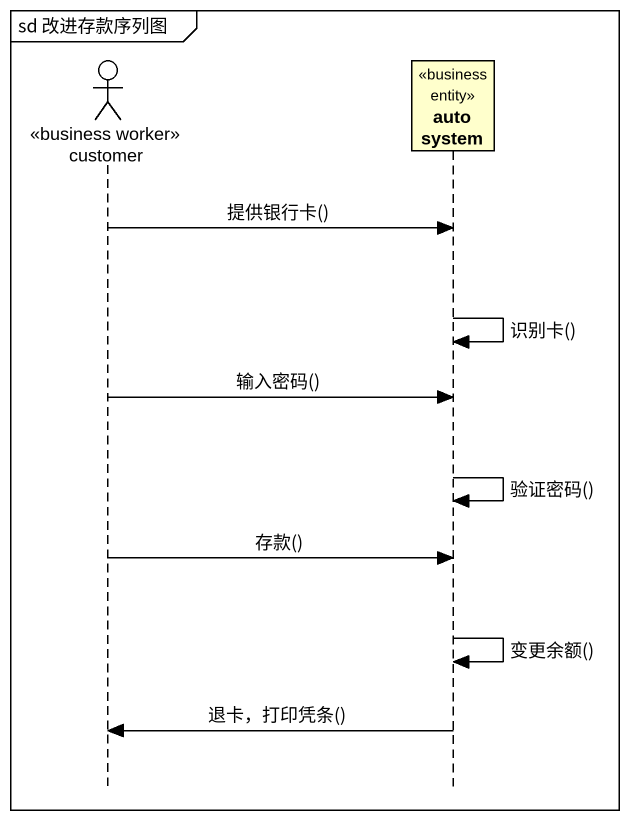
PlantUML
@startuml
mainframe sd 改进存款序列图
hide footbox
actor customer <<business worker>>
participant "auto system" as auto_system <<business entity>>

customer -> auto_system : 提供银行卡()
auto_system -> auto_system : 识别卡()
customer -> auto_system : 输入密码()
auto_system -> auto_system : 验证密码()
customer -> auto_system : 存款()
auto_system -> auto_system : 变更余额()
auto_system -> customer : 退卡，打印凭条()
@enduml
